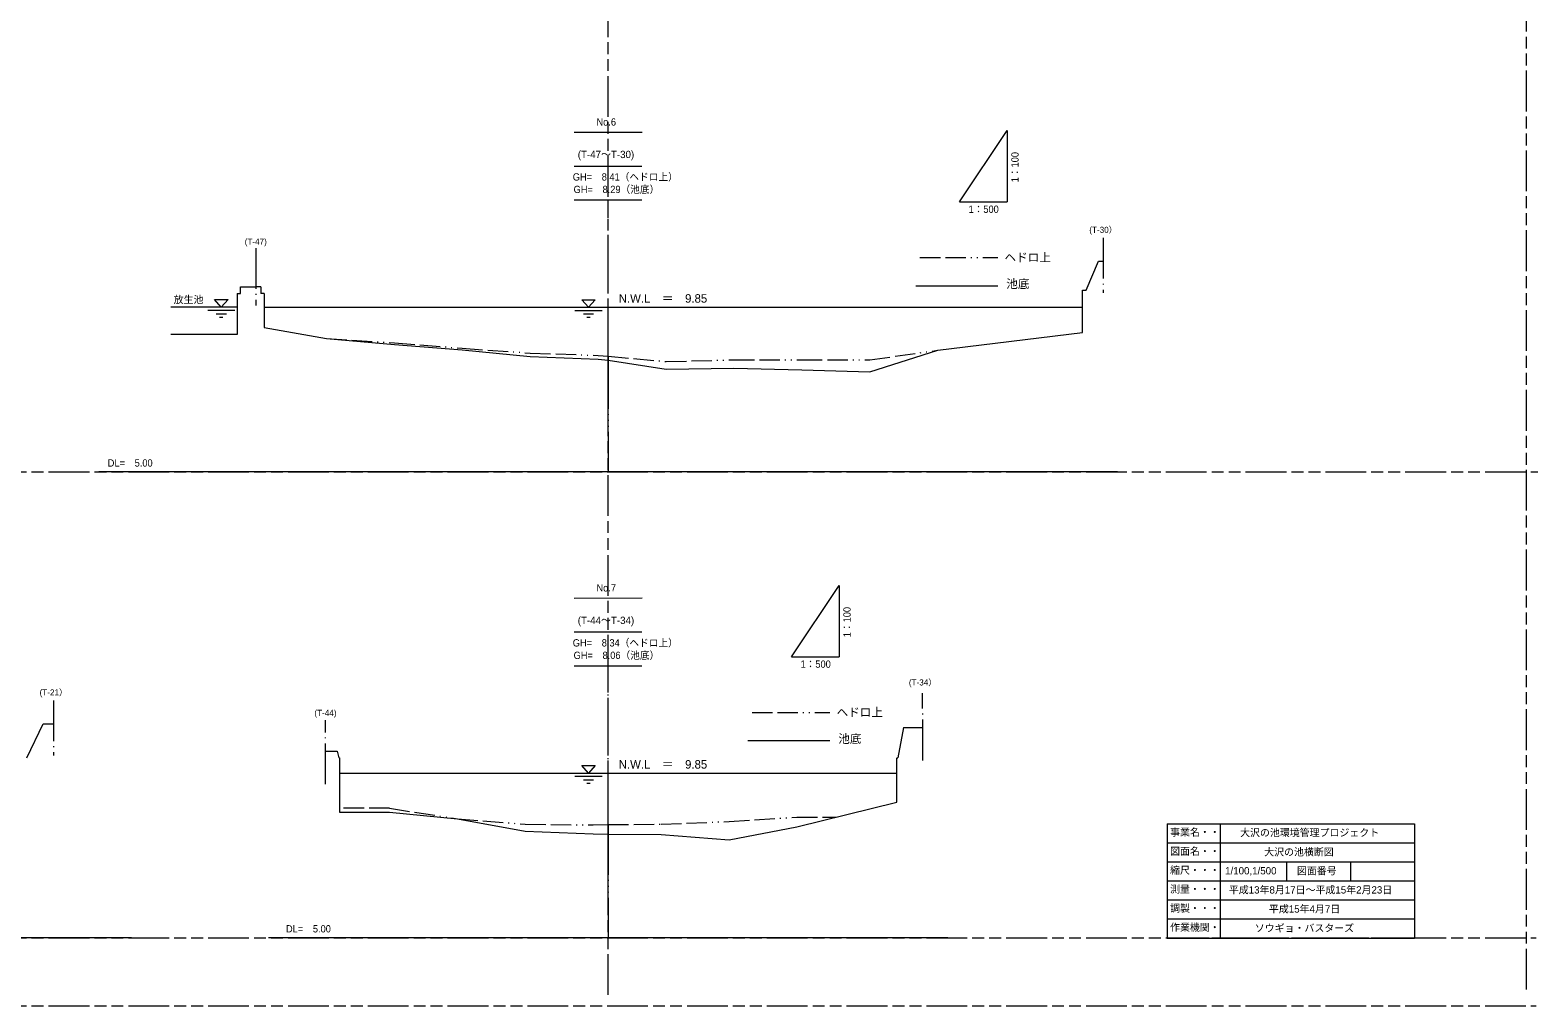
# Model space of a CAD drawing. Units: millimetres, scale not verified. Extents: x 1347 to 82945, y 936 to 58382.
# Drawn here: x 38404 to 82801, y 936 to 29659 of the extents above; entities that cross this region are included whole.
import ezdxf
from ezdxf.enums import TextEntityAlignment as Align

# ---------------------------------------------------------------- set-up
doc = ezdxf.new("R2010")
doc.units = ezdxf.units.MM
doc.header["$LTSCALE"] = 100
for name, pattern in [('CHAIN_DOUBLE_DASH', [23.5, 12, -1.5, 3.5, -1.5, 3.5, -1.5]), ('DOUBLE_DASHED_DOUBLE_DOTTED', [18.5, 6, -1.5, 6, -1.5, 0.25, -1.5, 0.25, -1.5]), ('LONG_DASHED_DOTTED', [15.25, 12, -1.5, 0.25, -1.5]), ('LONG_DASHED_TRIPLE_DOTTED', [18.75, 12, -1.5, 0.25, -1.5, 0.25, -1.5, 0.25, -1.5])]:
    doc.linetypes.add(name, pattern=pattern)
doc.layers.add('0平面図-0通り芯', color=4, linetype='Continuous', lineweight=13)
doc.styles.add('MS-ゴシック-5.0-1.0', font='')
doc.styles.get('MS-ゴシック-5.0-1.0').set_extended_font_data('MS-ゴシック-5.0-1.0')

msp = doc.modelspace()

# ---------------------------------------------------------------- linework, layer by layer
at = {"layer": '0平面図-0通り芯', "linetype": 'CHAIN_DOUBLE_DASH'}
for p, q in [((55425.2, 1256.6), (55425.2, 58189.2)), ((82464.2, 1416.9), (82464.2, 58381.7)), ((1347.1, 16652.9), (82801, 16652.9)), ((1347.1, 2935.8), (82752.9, 2935.8)), ((79171.1, 2932.6), (73044.4, 2932.6)), ((1347.1, 935.8), (82752.9, 935.8))]:
    msp.add_line(p, q, dxfattribs=at)
at = {"layer": '0平面図-0通り芯', "color": 6}
for p, q in [((56427.7, 26649.7), (54427.7, 26648.3)), ((67173.4, 26704.5), (67173.4, 24604.5)), ((56417.6, 25649.1), (54418.7, 25649.7)), ((56417.6, 24649.1), (54418.7, 24649.7)), ((64487.8, 22134.6), (66899.5, 22134.6)), ((70425.2, 16653.6), (40425.2, 16653.6)), ((56427.7, 12933.6), (54427.7, 12932.2)), ((62227.2, 13312.2), (62227.2, 11212.2)), ((56417.6, 11933), (54418.7, 11933.6)), ((56417.6, 10933), (54418.7, 10933.6)), ((59541.6, 8742.3), (61953.3, 8742.3)), ((41386.2, 2935.8), (8386.2, 2935.8)), ((65425.2, 2935), (45425.2, 2934.1))]:
    msp.add_line(p, q, dxfattribs=at)
at = {"layer": '0平面図-0通り芯', "color": 3}
for p, q in [((65773.4, 24604.5), (67173.4, 26704.5)), ((65773.4, 24604.5), (67173.4, 24604.5)), ((69497.2, 22003.6), (69862.8, 22853.6)), ((44499.4, 21903.6), (44499.4, 20703.6)), ((44499.4, 21903.6), (44599.4, 21903.6)), ((44599.4, 22103.6), (45051.6, 22103.6)), ((44599.4, 21903.6), (44599.4, 22103.6)), ((45197.4, 22103.6), (45197.4, 21903.6)), ((45299.4, 21903.6), (45197.4, 21903.6)), ((69397.2, 22003.6), (69497.2, 22003.6)), ((44499.4, 20703.6), (42543.8, 20703.6)), ((60827.2, 11212.2), (62227.2, 13312.2)), ((60827.2, 11212.2), (62227.2, 11212.2)), ((38301.8, 8235.8), (38783, 9235.8)), ((64119.9, 9132.8), (63952, 8232.8)), ((47448.4, 8432.8), (47496.8, 8232.8)), ((47516.8, 8232.8), (47496.8, 8232.8)), ((63932, 8232.8), (63952, 8232.8))]:
    msp.add_line(p, q, dxfattribs=at)
at = {"layer": '0平面図-0通り芯', "color": 6, "linetype": 'LONG_DASHED_TRIPLE_DOTTED'}
for p, q in [((55425.6, 18513.2), (55427.2, 24649.7)), ((55426, 19708.9), (55425.2, 16652.9)), ((55425.6, 4797.1), (55427.2, 10944.3)), ((55426, 5992.8), (55425.2, 2935.8))]:
    msp.add_line(p, q, dxfattribs=at)
at = {"layer": '0平面図-0通り芯', "color": 6, "linetype": 'LONG_DASHED_DOTTED'}
for p, q in [((70004.2, 23543.5), (70004.2, 21923.9)), ((45051.6, 23245.8), (45051.6, 21550.9)), ((39093.6, 9925.7), (39093.6, 8306.1)), ((64688.3, 8162.9), (64684.7, 10140.2)), ((47103.3, 7461.1), (47099.9, 9342.5))]:
    msp.add_line(p, q, dxfattribs=at)
at = {"layer": '0平面図-0通り芯', "color": 6, "linetype": 'DOUBLE_DASHED_DOUBLE_DOTTED'}
for p, q in [((64606.4, 22964.8), (66899.5, 22964.8)), ((59660.2, 9572.6), (61953.3, 9572.6))]:
    msp.add_line(p, q, dxfattribs=at)
at = {"layer": '0平面図-0通り芯'}
for p, q in [((69862.8, 22853.6), (70004.2, 22853.6)), ((45197.4, 22103.6), (45051.6, 22103.6)), ((45299.4, 21903.6), (45299.4, 20903.6)), ((69397.2, 20753.6), (69397.2, 22003.6)), ((44431.6, 21402.6), (43631.6, 21402.6)), ((43831.6, 21727.3), (44231.6, 21727.3)), ((44031.6, 21502.6), (43831.6, 21727.3)), ((44231.6, 21727.3), (44031.6, 21502.6)), ((55246.3, 21399.7), (54446.3, 21399.7)), ((54846.3, 21499.7), (54646.3, 21724.4)), ((54646.3, 21724.4), (55046.3, 21724.4)), ((55046.3, 21724.4), (54846.3, 21499.7)), ((44181.6, 21302.6), (43881.6, 21302.6)), ((44081.6, 21202.6), (43981.6, 21202.6)), ((45299.4, 20903.6), (47129.4, 20583.6)), ((54996.3, 21299.7), (54696.3, 21299.7)), ((54896.3, 21199.7), (54796.3, 21199.7)), ((47129.4, 20583.6), (49129.4, 20403.6)), ((65129.2, 20233.6), (69397.2, 20753.6)), ((49129.4, 20403.6), (51129.4, 20243.6)), ((51129.4, 20243.6), (53129.4, 20053.6)), ((53129.4, 20053.6), (55129.4, 19973.6)), ((63129.2, 19603.6), (65129.2, 20233.6)), ((55129.4, 19973.6), (55425.2, 19943.6)), ((55425.2, 19943.6), (57129.2, 19683.6)), ((55428.2, 19708.9), (55426, 19708.9)), ((57129.2, 19683.6), (59129.2, 19703.6)), ((59129.2, 19703.6), (61129.2, 19663.6)), ((61129.2, 19663.6), (63129.2, 19603.6)), ((38783, 9235.8), (39093.6, 9235.8)), ((38952.2, 9235.8), (39093.6, 9235.8)), ((64119.9, 9132.8), (64686.6, 9132.8)), ((47101.6, 8432.8), (47448.4, 8432.8)), ((47516.8, 8232.8), (47516.8, 6632.8)), ((54646.3, 8008.3), (55046.3, 8008.3)), ((54846.3, 7783.6), (54646.3, 8008.3)), ((55046.3, 8008.3), (54846.3, 7783.6)), ((63929.8, 6932.8), (63929.8, 8232.8)), ((55246.3, 7683.6), (54446.3, 7683.6)), ((54996.3, 7583.6), (54696.3, 7583.6)), ((54896.3, 7483.6), (54796.3, 7483.6)), ((60984.8, 6202.8), (63929.8, 6932.8)), ((47516.8, 6632.8), (48984.8, 6632.8)), ((48984.8, 6632.8), (50984.8, 6442.8)), ((50984.8, 6442.8), (52984.8, 6082.8)), ((71889.8, 6297.2), (79171.1, 6297.2)), ((71889.8, 6297.2), (71889.8, 2932.6)), ((73441.9, 6297.2), (73441.9, 2932.6)), ((79171.1, 6297.2), (79171.1, 2932.6)), ((52984.8, 6082.8), (54984.8, 6002.8)), ((54984.8, 6002.8), (55426, 5992.8)), ((55428.2, 5992.8), (55426, 5992.8)), ((55426, 5992.8), (56984.8, 5982.8)), ((56984.8, 5982.8), (58984.8, 5822.8)), ((58984.8, 5822.8), (60984.8, 6202.8)), ((71889.8, 5734.7), (79171.1, 5734.7)), ((71889.8, 5172.2), (79171.1, 5172.2)), ((75400.2, 5172.2), (75400.2, 4620.1)), ((77285.7, 5172.2), (77285.7, 4620.1)), ((71889.8, 4620.1), (79171.1, 4620.1)), ((71889.8, 4057.6), (79171.1, 4057.6)), ((71889.8, 3495.1), (79171.1, 3495.1)), ((71889.8, 2932.6), (79171.1, 2932.6))]:
    msp.add_line(p, q, dxfattribs=at)
at = {"layer": '0平面図-0通り芯', "color": 5}
for p, q in [((44499.4, 21503.6), (42545.2, 21503.6)), ((45299.2, 21503.6), (69396.2, 21503.6)), ((47511.8, 7784.8), (63934.9, 7780.6))]:
    msp.add_line(p, q, dxfattribs=at)
at = {"layer": '0平面図-0通り芯', "linetype": 'DOUBLE_DASHED_DOUBLE_DOTTED'}
for p, q in [((47129.2, 20583.6), (49129.2, 20453.6)), ((49129.2, 20453.6), (51129.2, 20293.6)), ((51129.2, 20293.6), (53129.2, 20153.6)), ((53129.2, 20153.6), (55129.2, 20083.6)), ((55129.2, 20083.6), (55425.2, 20063.6)), ((55425.2, 20063.6), (55425.2, 19943.6)), ((55425.2, 20063.6), (57129.2, 19903.6)), ((55425.2, 19943.6), (55425.2, 20063.6)), ((55426, 19988.9), (55426, 19708.9)), ((63129.2, 19953.6), (65129.2, 20233.6)), ((57129.2, 19903.6), (59129.2, 19953.6)), ((59129.2, 19953.6), (61129.2, 19953.6)), ((61129.2, 19953.6), (63129.2, 19953.6)), ((48984.8, 6752.8), (47518.5, 6753.2)), ((48984.8, 6752.8), (50984.8, 6442.8)), ((50984.8, 6442.8), (52984.8, 6282.8)), ((52984.8, 6282.8), (54984.8, 6262.8)), ((54984.8, 6262.8), (55426, 6272.8)), ((55426, 6272.8), (55426, 5992.8))]:
    msp.add_line(p, q, dxfattribs=at)
at = {"layer": '0平面図-0通り芯', "color": 3, "linetype": 'DOUBLE_DASHED_DOUBLE_DOTTED'}
for p, q in [((55426, 19708.9), (55425.7, 19988.9)), ((55426, 19708.9), (55426, 19988.9)), ((55426, 5992.8), (55425.7, 6272.8)), ((55426, 6272.8), (56984.8, 6282.8)), ((55426, 5992.8), (55426, 6272.8)), ((56984.8, 6282.8), (58984.8, 6362.8)), ((58984.8, 6362.8), (60984.8, 6492.8)), ((60984.8, 6492.8), (62142.8, 6492.5)), ((62021.3, 6492.5), (62018.1, 6492.5))]:
    msp.add_line(p, q, dxfattribs=at)

# ---------------------------------------------------------------- texts
at = {"layer": '0平面図-0通り芯', "color": 3, "style": 'MS-ゴシック-5.0-1.0', "width": 0.95}
for s, p in [('No.6', (55080.9, 26785.4)), ('GH=\u30008.41（ヘドロ上）', (54381.9, 25166.8)), ('GH=\u30008.29（池底）', (54406.4, 24798.9)), ('1：500', (66035.6, 24216.3)), ('DL=\u30005.00', (40688.1, 16745.8)), ('No.7', (55080.9, 13069.3)), ('GH=\u30008.34（ヘドロ上）', (54381.9, 11450.6)), ('GH=\u30008.06（池底）', (54406.4, 11082.8)), ('1：500', (61089.4, 10824)), ('DL=\u30005.00', (45936.7, 3032.5))]:
    msp.add_text(s, height=214.4, dxfattribs=at).set_placement(p, align=Align.BOTTOM_LEFT)
at = {"layer": '0平面図-0通り芯', "color": 3, "style": 'MS-ゴシック-5.0-1.0'}
for s, height, p in [('(T-47～T-30)', 214.4, (54529.1, 25829)), ('ヘドロ上', 250.2, (67097.2, 22767.1)), ('池底', 250.2, (67147.1, 21989.6)), ('放生池', 214.4, (42628.7, 21552.6)), ('N.W.L\u3000＝\u30009.85', 250.2, (55736.5, 21560.6)), ('(T-44～T-34)', 214.4, (54529.1, 12112.8)), ('ヘドロ上', 250.2, (62151, 9374.9)), ('池底', 250.2, (62200.9, 8597.4)), ('N.W.L\u3000＝\u30009.85', 250.2, (55736.5, 7844.5)), ('事業名・・', 214.4, (71971.4, 5877.1)), ('大沢の池環境管理プロジェクト', 214.4, (74034, 5862.1)), ('図面名・・', 214.4, (71971.4, 5314.6)), ('大沢の池横断図', 214.4, (74743.3, 5292.7)), ('縮尺・・・', 214.4, (71971.4, 4757.3)), ('1/100,1/500', 214.4, (73591.2, 4740.7)), ('図面番号', 214.4, (75705.4, 4740.9)), ('測量・・・', 214.4, (71971.4, 4200)), ('平成13年8月17日～平成15年2月23日', 214.4, (73701.7, 4178.1)), ('調製・・・', 214.4, (71971.4, 3637.5)), ('平成15年4月7日', 214.4, (74882.2, 3615.6)), ('作業機関・', 214.4, (71971.4, 3075)), ('ソウギョ・バスターズ', 214.4, (74465.6, 3053.1))]:
    msp.add_text(s, height=height, dxfattribs=at).set_placement(p, align=Align.BOTTOM_LEFT)
at = {"layer": '0平面図-0通り芯', "color": 3, "style": 'MS-ゴシック-5.0-1.0', "width": 0.95}
for p in [(67575, 25180.1), (62628.8, 11787.8)]:
    msp.add_text('1：100', height=214.4, rotation=90, dxfattribs=at).set_placement(p, align=Align.BOTTOM_LEFT)
at = {"layer": '0平面図-0通り芯', "color": 7, "style": 'MS-ゴシック-5.0-1.0'}
for s, p in [('(T-47)', (44721.9, 23292.1)), ('(T-30）', (69592.3, 23637.6)), ('(T-21）', (38681.7, 10019.8)), ('(T-34）', (64279.7, 10313.2)), ('(T-44)', (46774.4, 9417.6))]:
    msp.add_text(s, height=178.7, dxfattribs=at).set_placement(p, align=Align.BOTTOM_LEFT)

doc.saveas('drawing.dxf')
